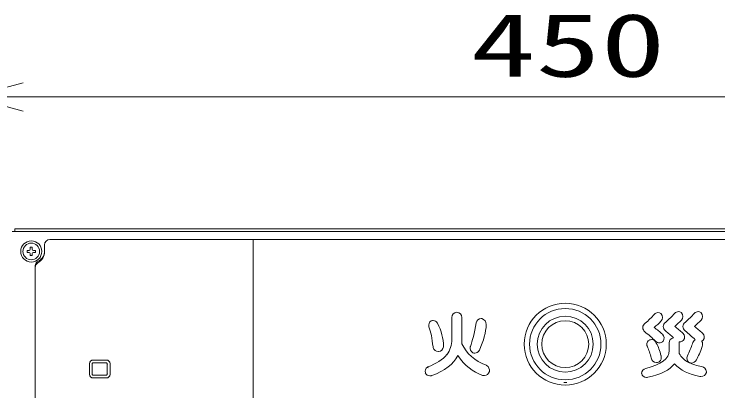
# Model space of a CAD drawing. Units: millimetres on the paper. Extents: x -401 to 401, y -280 to 280.
# Drawn here: x -353.06 to -326.44, y -154.33 to -140.06 of the extents above; entities that cross this region are included whole.
import ezdxf
from ezdxf.enums import TextEntityAlignment as Align

# ---------------------------------------------------------------- set-up
doc = ezdxf.new("R2010")
doc.units = ezdxf.units.MM
doc.layers.add('0-6_GAIKEI', color=4, linetype='Continuous', lineweight=9)
doc.layers.add('0-7_SUNPO', color=7, linetype='Continuous', lineweight=9)
doc.styles.add('ＭＳ ゴシック', font='')
doc.styles.get('ＭＳ ゴシック').set_extended_font_data('MS Gothic')

# ---------------------------------------------------------------- blocks, each defined once
blk = doc.blocks.new('_OPEN30')
at = {"layer": '0-7_SUNPO'}
blk.add_line((0, 0), (-1, 0), dxfattribs=at)
blk.add_lwpolyline([(-1, 0.2679), (0, 0), (-1, -0.2679)], dxfattribs=at)

msp = doc.modelspace()

# ---------------------------------------------------------------- linework, layer by layer
at = {"layer": '0-6_GAIKEI'}
for p, q in [((-353.032, -148.297), (-353.032, -148.197)), ((-311.432, -148.297), (-353.132, -148.297)), ((-351.912, -148.797), (-351.912, -149.047)), ((-351.712, -148.597), (-312.412, -148.597)), ((-351.712, -148.597), (-312.412, -148.597)), ((-344.012, -172.647), (-344.012, -148.597)), ((-351.923, -149.139), (-351.915, -149.093)), ((-351.915, -149.093), (-351.912, -149.048)), ((-352.066, -149.363), (-352.032, -149.333)), ((-352.032, -149.333), (-352.002, -149.299)), ((-352.002, -149.299), (-351.975, -149.263)), ((-351.975, -149.263), (-351.953, -149.224)), ((-351.953, -149.224), (-351.935, -149.182)), ((-351.935, -149.182), (-351.923, -149.139)), ((-352.262, -149.592), (-352.261, -149.569)), ((-352.262, -149.647), (-352.262, -149.592)), ((-352.261, -149.569), (-352.257, -149.547)), ((-352.257, -149.547), (-352.25, -149.525)), ((-352.25, -149.525), (-352.241, -149.504)), ((-352.241, -149.504), (-352.23, -149.484)), ((-352.23, -149.484), (-352.217, -149.466)), ((-352.217, -149.466), (-352.202, -149.449)), ((-352.202, -149.449), (-352.185, -149.434)), ((-352.185, -149.434), (-352.166, -149.421)), ((-352.166, -149.421), (-352.145, -149.411)), ((-352.145, -149.411), (-352.104, -149.389)), ((-352.104, -149.389), (-352.066, -149.363)), ((-352.262, -162.347), (-352.262, -149.653)), ((-336.501, -151.549), (-336.501, -152.372)), ((-336.123, -152.539), (-336.123, -151.549)), ((-335.2, -151.812), (-335.2, -151.807)), ((-329.201, -152.09), (-329.197, -152.093)), ((-328.427, -152.05), (-328.423, -152.053)), ((-327.683, -152.05), (-327.679, -152.053)), ((-329.02, -152.398), (-329.024, -152.4)), ((-328.796, -152.445), (-328.792, -152.448)), ((-328.281, -152.511), (-328.281, -152.799)), ((-327.903, -152.913), (-327.903, -152.511)), ((-350.212, -153.297), (-350.212, -153.697)), ((-350.111, -153.311), (-350.111, -153.683)), ((-349.572, -153.157), (-350.072, -153.157)), ((-349.534, -153.683), (-349.534, -153.311)), ((-349.432, -153.697), (-349.432, -153.297)), ((-327.532, -153.25), (-327.524, -153.255)), ((-327.522, -153.256), (-327.512, -153.26)), ((-337.401, -153.444), (-337.415, -153.451)), ((-350.072, -153.837), (-349.572, -153.837))]:
    msp.add_line(p, q, dxfattribs=at)
at = {"layer": '0-6_GAIKEI', "color": 7}
msp.add_line((-353.032, -148.197), (-311.302, -148.197), dxfattribs=at)
at = {"layer": '0-6_GAIKEI'}
for points in [[(-328.848, -151.429), (-328.851, -151.432), (-328.854, -151.435)], [(-328.587, -151.409), (-328.594, -151.402), (-328.602, -151.396)], [(-328.074, -151.389), (-328.077, -151.392), (-328.08, -151.396)], [(-327.813, -151.369), (-327.82, -151.362), (-327.829, -151.357)], [(-327.329, -151.389), (-327.333, -151.392), (-327.336, -151.396)], [(-327.069, -151.369), (-327.076, -151.362), (-327.084, -151.357)], [(-337.266, -151.672), (-337.273, -151.675), (-337.279, -151.678)], [(-337.046, -151.762), (-337.049, -151.757), (-337.052, -151.751)], [(-335.586, -151.743), (-335.587, -151.747), (-335.587, -151.751)], [(-335.367, -151.59), (-335.378, -151.588), (-335.389, -151.588)], [(-337.371, -151.894), (-337.37, -151.898), (-337.368, -151.901)], [(-328.53, -152.464), (-328.52, -152.456), (-328.511, -152.446)], [(-327.756, -152.424), (-327.746, -152.417), (-327.737, -152.407)], [(-327.012, -152.424), (-327.002, -152.417), (-326.993, -152.407)], [(-337.215, -152.66), (-337.214, -152.671), (-337.211, -152.682)], [(-336.818, -152.652), (-336.817, -152.645), (-336.817, -152.638)], [(-335.8, -152.645), (-335.802, -152.65), (-335.804, -152.656)], [(-335.467, -152.798), (-335.461, -152.79), (-335.457, -152.781)], [(-337.017, -152.84), (-337.011, -152.84), (-337.006, -152.839)], [(-335.712, -152.879), (-335.704, -152.883), (-335.695, -152.885)], [(-335.187, -153.359), (-335.196, -153.354), (-335.206, -153.35)], [(-328.737, -153.256), (-328.731, -153.255), (-328.725, -153.254)], [(-337.41, -153.42), (-337.42, -153.424), (-337.429, -153.43)], [(-326.873, -153.625), (-326.871, -153.614), (-326.871, -153.603)], [(-337.273, -153.75), (-337.266, -153.749), (-337.26, -153.746)], [(-335.342, -153.737), (-335.335, -153.74), (-335.328, -153.741)], [(-327.119, -153.78), (-327.114, -153.781), (-327.109, -153.782)], [(-332.267, -154.006), (-332.212, -154.007), (-332.157, -154.006)]]:
    msp.add_lwpolyline(points, dxfattribs=at)
for centre, radius in [((-352.412, -149.047), 0.4), ((-352.412, -149.047), 0.315), ((-332.212, -152.557), 1.55), ((-332.212, -152.557), 1.35), ((-332.212, -152.557), 1.058), ((-332.212, -152.557), 0.888)]:
    msp.add_circle(centre, radius, dxfattribs=at)
for centre, radius, start, end in [((-351.712, -148.797), 0.2, 90, 180), ((-352.492, -148.967), 0.0403, 270.6236, 359.3766), ((-352.492, -149.127), 0.0403, 0.6297, 89.3699), ((-352.412, -150.399), 1.512, 88.5417, 91.4598), ((-352.332, -148.967), 0.0403, 180.6297, 269.3699), ((-352.332, -149.127), 0.0403, 90.6248, 179.3755), ((-352.412, -149.047), 0.5, 300, 0), ((-352.412, -147.695), 1.512, 268.5417, 271.4598), ((-352.062, -149.653), 0.2, 120, 180), ((-336.307, -151.544), 0.194, 91.4629, 181.4629), ((-336.317, -151.544), 0.194, 358.5371, 88.5371), ((-328.698, -151.568), 0.204, 92.064, 137.0549), ((-328.737, -151.544), 0.202, 315.819, 41.9595), ((-327.924, -151.528), 0.204, 92.064, 137.0549), ((-327.963, -151.504), 0.202, 315.819, 41.9595), ((-327.18, -151.528), 0.204, 92.064, 137.0549), ((-327.219, -151.504), 0.202, 315.819, 41.9595), ((-337.195, -151.841), 0.183, 117.4084, 196.9496), ((-337.205, -151.853), 0.191, 90.346, 108.7032), ((-337.213, -151.851), 0.189, 31.8143, 88.0596), ((-335.388, -151.791), 0.203, 90.3272, 166.3555), ((-335.419, -151.803), 0.219, 359.01, 76.3865), ((-330.598, -149.81), 2.745, 309.6513, 316.9432), ((-329.824, -149.77), 2.745, 309.6513, 316.9432), ((-329.08, -149.77), 2.745, 309.6513, 316.9432), ((-329.063, -151.92), 0.218, 181.4827, 230.8678), ((-331.036, -154.851), 3.655, 46.9313, 53.2067), ((-328.289, -151.881), 0.218, 181.4827, 230.8678), ((-330.262, -154.811), 3.655, 46.9313, 53.2067), ((-327.545, -151.881), 0.218, 181.4827, 230.8678), ((-329.518, -154.811), 3.655, 46.9313, 53.2067), ((-333.526, -157.426), 6.869, 46.4835, 50.935), ((-328.671, -152.329), 0.198, 323.7348, 48.413), ((-332.702, -157.328), 6.792, 47.5819, 50.9504), ((-327.897, -152.289), 0.198, 323.7348, 48.413), ((-331.999, -157.376), 6.855, 46.6449, 50.9392), ((-327.153, -152.289), 0.198, 323.7348, 48.413), ((-337.472, -152.383), 0.971, 323.9144, 0.6007), ((-328.96, -152.558), 0.171, 112.0258, 157.4235), ((-328.949, -152.584), 0.199, 90.4169, 111.0514), ((-328.965, -152.598), 0.214, 23.0851, 86.1235), ((-328.09, -152.503), 0.192, 99.2448, 182.3906), ((-327.878, -152.274), 0.191, 261.0918, 270.0098), ((-328.168, -152.51), 0.265, 359.8116, 10.3189), ((-327.178, -152.594), 0.232, 119.5783, 167.2688), ((-327.152, -152.229), 0.24, 294.9966, 305.7795), ((-327.202, -152.553), 0.185, 30.9253, 34.9392), ((-337.004, -152.626), 0.214, 195.1259, 266.6952), ((-337.029, -152.628), 0.212, 276.2858, 353.6353), ((-335.619, -152.71), 0.193, 163.6327, 241.189), ((-335.645, -152.68), 0.214, 272.1459, 326.5564), ((-335.636, -152.685), 0.209, 253.6864, 269.7324), ((-328.755, -153.046), 0.211, 188.6452, 267.8569), ((-328.829, -153.057), 0.25, 331.6509, 16.9269), ((-327.42, -153.095), 0.191, 150.8234, 233.8076), ((-350.072, -153.297), 0.14, 90, 180), ((-350.06, -153.312), 0.0502, 89.4729, 179.6324), ((-349.822, -10.165), 143.096, 269.90474, 270.09526), ((-349.584, -153.312), 0.0502, 0.3677, 90.5275), ((-349.572, -153.297), 0.14, 0, 90), ((-328.763, -152.997), 0.26, 270.06, 275.8361), ((-328.762, -153.076), 0.182, 281.479, 326.7722), ((-327.44, -153.072), 0.201, 249.0266, 269.6814), ((-327.458, -153.042), 0.231, 274.086, 333.15), ((-337.337, -153.583), 0.178, 121.0479, 199.4034), ((-335.272, -153.553), 0.193, 269.4897, 346.8818), ((-335.3, -153.55), 0.221, 347.5609, 59.5036), ((-329.142, -153.655), 0.181, 97.5086, 183.8306), ((-327.084, -153.618), 0.214, 4.0253, 83.7521), ((-350.072, -153.697), 0.14, 180, 270), ((-350.06, -153.682), 0.0502, 180.3677, 270.5275), ((-349.822, -298.277), 144.545, 89.9057, 90.0943), ((-349.584, -153.682), 0.0502, 269.4729, 359.6324), ((-349.572, -153.697), 0.14, 270, 0), ((-337.331, -153.567), 0.19, 203.3196, 270), ((-337.333, -153.486), 0.271, 270.4159, 282.8578), ((-335.271, -153.438), 0.308, 259.4036, 269.6145), ((-329.148, -153.639), 0.176, 188.8792, 271.314), ((-329.148, -153.482), 0.333, 270.6313, 281.0458), ((-327.079, -153.46), 0.324, 264.7317, 269.9907), ((-327.075, -153.575), 0.208, 268.9119, 346.2716)]:
    msp.add_arc(centre, radius, start, end, dxfattribs=at)
for centre, major_axis, ratio, start_param, end_param in [((-352.193, -149.047), (0, 0.757), 0.5, 1.519923, 1.62167), ((-352.412, -149.077), (0.798, 0), 0.087156, 1.670518, 1.772119), ((-352.412, -149.017), (0.798, 0), 0.087156, 4.511066, 4.612667), ((-352.382, -149.047), (0, -0.798), 0.087156, 4.511066, 4.612667), ((-352.442, -149.047), (0, -0.798), 0.087156, 1.670518, 1.772119), ((-352.412, -149.077), (0.798, 0), 0.087156, 1.369474, 1.471075), ((-352.412, -149.017), (0.798, 0), 0.087156, 4.812111, 4.913712), ((-352.631, -149.047), (0, -0.757), 0.5, 1.519923, 1.62167), ((-352.382, -149.047), (0, -0.798), 0.087156, 4.812111, 4.913712), ((-352.442, -149.047), (0, -0.798), 0.087156, 1.369474, 1.471075), ((-330.708, -150.966), (2.167, 0.627), 0.628933, 5.294872, 5.533862), ((-328.795, -152.304), (-0.11, -0.94), 0.427783, 2.927919, 3.191617), ((-329.935, -150.926), (2.167, 0.627), 0.628933, 5.294872, 5.533862), ((-328.021, -152.265), (-0.11, -0.94), 0.427783, 2.927919, 3.191617), ((-329.19, -150.926), (2.167, 0.627), 0.628933, 5.294872, 5.533862), ((-327.277, -152.265), (-0.11, -0.94), 0.427783, 2.927919, 3.191617), ((-336.168, -144.669), (0.124, -8.29), 0.110521, 0.274584, 0.545061), ((-326.072, -152.253), (2.433, -0.391), 0.269964, 2.906288, 3.178446), ((-325.328, -152.253), (2.433, -0.391), 0.269964, 2.906288, 3.178446), ((-338.79, -157.318), (-1.098, -5.802), 0.203996, 2.540489, 2.812352), ((-342.434, -152.272), (5.607, -0.602), 0.563821, 0.074152, 0.347212), ((-341.014, -154.343), (5.637, 3.317), 0.431721, 5.73499, 6.008284), ((-326.846, -152.293), (2.433, -0.391), 0.269964, 2.906288, 3.178446), ((-325.427, -143.789), (10.469, 9.099), 0.327855, 3.0507, 3.318747), ((-326.992, -153.151), (2.13, -0.647), 0.269137, 3.120447, 3.37094), ((-328.483, -150.972), (-0.193, -1.532), 0.35143, 6.054695, 6.32737), ((-330.095, -154.082), (-0.649, -2.155), 0.664461, 2.291501, 2.562622), ((-328.749, -151.393), (0.118, -1.111), 0.412495, 6.239544, 6.512852), ((-327.975, -151.353), (0.118, -1.111), 0.412495, 6.239544, 6.512852), ((-328.268, -153.36), (-0.871, -1.454), 0.256285, 1.969022, 2.312887), ((-329.182, -153.605), (2.142, 1.141), 0.265665, 6.022629, 6.29577), ((-350.204, -146.89), (21.906, -6.028), 0.138156, 6.036234, 6.321187), ((-329.78, -154.171), (-0.097, -2.056), 0.444072, 2.151974, 2.422892), ((-327.776, -146.643), (0.106, -6.855), 0.197651, 0.318418, 0.499689), ((-343.404, -150.808), (6.919, -1.771), 0.341305, 5.840675, 6.112784), ((-355.576, -145.297), (19.334, -7.606), 0.226381, 6.034545, 6.26295), ((-330.093, -140.011), (-5.322, -13.699), 0.330803, 6.061828, 6.299259), ((-313.938, -145.699), (13.975, 7.195), 0.20993, 3.148042, 3.293386), ((-344.863, -145.996), (16.897, -7.117), 0.205858, 5.99425, 6.227149), ((-316.842, -144.839), (11.303, 8.373), 0.291432, 3.168616, 3.405132), ((-316.113, -146.889), (11.801, 6.002), 0.228284, 3.308791, 3.424883)]:
    msp.add_ellipse(centre, major_axis=major_axis, ratio=ratio, start_param=start_param, end_param=end_param, dxfattribs=at)
at = {"layer": '0-7_SUNPO'}
msp.add_line((-352.712, -143.197), (-311.712, -143.197), dxfattribs=at)

# ---------------------------------------------------------------- block references
at = {"layer": '0-7_SUNPO', "xscale": 2, "yscale": 2, "rotation": 180}
msp.add_blockref('_OPEN30', (-354.712, -143.197), dxfattribs=at)

# ---------------------------------------------------------------- texts
at = {"layer": '0-7_SUNPO', "style": 'ＭＳ ゴシック', "width": 1.5}
msp.add_text('450', height=2.405, dxfattribs=at).set_placement((-335.783, -143.16), align=Align.BOTTOM_LEFT)

doc.saveas('drawing.dxf')
